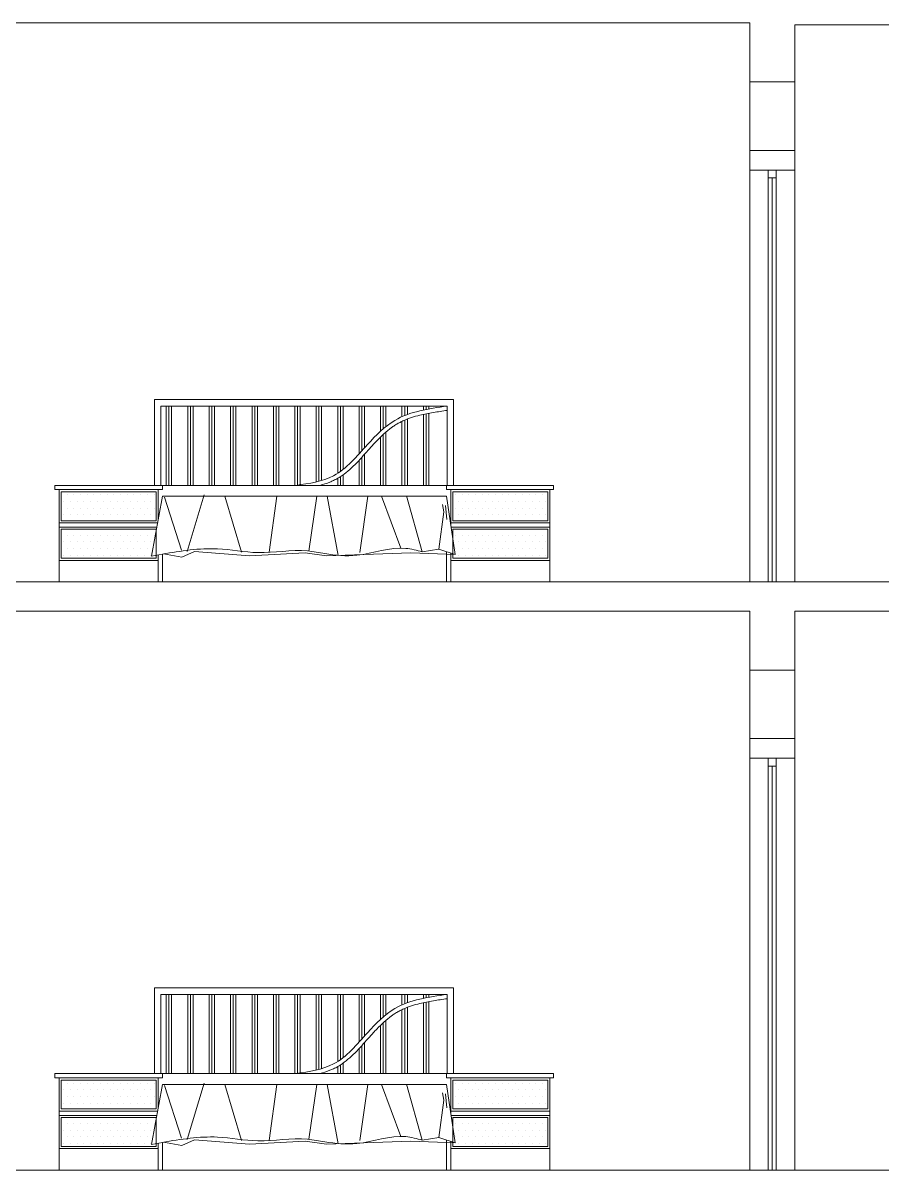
# Model space of a CAD drawing. Header units: inches. Extents: x 1090 to 1325, y 2 to 154.
# Drawn here: x 1121.83 to 1126.21, y 107.43 to 113.28 of the extents above; entities that cross this region are included whole.
import ezdxf

# ---------------------------------------------------------------- set-up
doc = ezdxf.new("R2010")
doc.units = ezdxf.units.IN
doc.header["$MEASUREMENT"] = 0
doc.layers.add('FUR', color=250, linetype='Continuous', lineweight=9)
doc.layers.add('walls', color=250, linetype='Continuous', lineweight=18)

msp = doc.modelspace()

# ---------------------------------------------------------------- linework, layer by layer
at = {"layer": 'FUR'}
for p, q in [((1125.6304, 112.5262), (1125.6304, 110.4262)), ((1125.6704, 112.5262), (1125.6304, 112.5262)), ((1125.6304, 112.5262), (1125.6304, 112.4862)), ((1125.6704, 112.5262), (1125.6704, 110.4262)), ((1125.6704, 112.4862), (1125.6704, 112.5262)), ((1125.6304, 112.4862), (1125.6704, 112.4862)), ((1125.6504, 112.4862), (1125.6504, 110.4262)), ((1124.0252, 111.3551), (1122.4997, 111.3551)), ((1122.4997, 110.918), (1122.4997, 111.3551)), ((1124.0252, 110.918), (1124.0252, 111.3551)), ((1123.9924, 111.3223), (1122.5325, 111.3223)), ((1122.5325, 110.918), (1122.5325, 111.3223)), ((1122.5601, 110.918), (1122.5601, 111.3223)), ((1122.5737, 110.918), (1122.5737, 111.3223)), ((1122.5874, 110.918), (1122.5874, 111.3223)), ((1122.6693, 110.918), (1122.6693, 111.3223)), ((1122.683, 110.918), (1122.683, 111.3223)), ((1122.6967, 110.918), (1122.6967, 111.3223)), ((1122.7786, 110.918), (1122.7786, 111.3223)), ((1122.7923, 110.918), (1122.7923, 111.3223)), ((1122.8059, 110.918), (1122.8059, 111.3223)), ((1122.8879, 110.918), (1122.8879, 111.3223)), ((1122.9015, 110.918), (1122.9015, 111.3223)), ((1122.9152, 110.918), (1122.9152, 111.3223)), ((1122.9972, 110.918), (1122.9972, 111.3223)), ((1123.0108, 110.918), (1123.0108, 111.3223)), ((1123.0245, 110.918), (1123.0245, 111.3223)), ((1123.1064, 110.918), (1123.1064, 111.3223)), ((1123.1201, 110.918), (1123.1201, 111.3223)), ((1123.1338, 110.918), (1123.1338, 111.3223)), ((1123.2157, 110.918), (1123.2157, 111.3223)), ((1123.2294, 110.918), (1123.2294, 111.3223)), ((1123.243, 110.918), (1123.243, 111.3223)), ((1123.325, 110.936), (1123.325, 111.3223)), ((1123.3387, 110.9394), (1123.3387, 111.3223)), ((1123.3523, 110.9432), (1123.3523, 111.3223)), ((1123.4343, 110.9796), (1123.4343, 111.3223)), ((1123.4479, 110.9889), (1123.4479, 111.3223)), ((1123.4616, 110.9991), (1123.4616, 111.3223)), ((1123.5435, 111.0785), (1123.5435, 111.3223)), ((1123.5572, 111.0937), (1123.5572, 111.3223)), ((1123.5709, 111.109), (1123.5709, 111.3223)), ((1123.6528, 111.1946), (1123.6528, 111.3223)), ((1123.6665, 111.2068), (1123.6665, 111.3223)), ((1123.6801, 111.2181), (1123.6801, 111.3223)), ((1123.7621, 111.2684), (1123.7621, 111.3223)), ((1123.7758, 111.2742), (1123.7758, 111.3223)), ((1123.7894, 111.2794), (1123.7894, 111.3223)), ((1123.8714, 111.3023), (1123.8714, 111.3223)), ((1123.8714, 110.918), (1123.8714, 111.2799)), ((1123.885, 111.3051), (1123.885, 111.3223)), ((1123.885, 110.918), (1123.885, 111.2828)), ((1123.8987, 111.3077), (1123.8987, 111.3223)), ((1123.8987, 110.918), (1123.8987, 111.2854)), ((1123.9924, 110.918), (1123.9924, 111.3223)), ((1123.7621, 110.918), (1123.7621, 111.2444)), ((1123.7758, 110.918), (1123.7758, 111.2506)), ((1123.7894, 110.918), (1123.7894, 111.2561)), ((1123.6528, 110.918), (1123.6528, 111.1645)), ((1123.6665, 110.918), (1123.6665, 111.1775)), ((1123.6801, 110.918), (1123.6801, 111.1897)), ((1123.5435, 110.918), (1123.5435, 111.0462)), ((1123.5572, 110.918), (1123.5572, 111.061)), ((1123.5709, 110.918), (1123.5709, 111.0762)), ((1122.5408, 110.918), (1121.9917, 110.918)), ((1121.9917, 110.918), (1122.5408, 110.918)), ((1121.9917, 110.918), (1121.9917, 110.8961)), ((1122.1982, 110.918), (1122.4023, 110.918)), ((1123.9888, 110.918), (1122.5325, 110.918)), ((1122.5408, 110.918), (1122.5408, 110.8961)), ((1123.3523, 110.918), (1123.3523, 110.9204)), ((1123.4343, 110.918), (1123.4343, 110.954)), ((1123.4479, 110.918), (1123.4479, 110.9624)), ((1123.4616, 110.918), (1123.4616, 110.9718)), ((1123.9888, 110.918), (1124.5351, 110.918)), ((1124.5351, 110.918), (1123.9888, 110.918)), ((1123.9888, 110.918), (1123.9888, 110.8961)), ((1124.1599, 110.918), (1124.364, 110.918)), ((1124.5351, 110.918), (1124.5351, 110.8961)), ((1122.5408, 110.8961), (1121.9917, 110.8961)), ((1122.0135, 110.8961), (1122.0135, 110.4262)), ((1122.0244, 110.7376), (1122.0244, 110.8852)), ((1122.0244, 110.8852), (1122.508, 110.8852)), ((1122.5408, 110.8633), (1122.4846, 110.5567)), ((1122.508, 110.8852), (1122.508, 110.7376)), ((1122.5189, 110.8961), (1122.5189, 110.7437)), ((1123.9888, 110.8633), (1122.5408, 110.8633)), ((1122.7535, 110.8693), (1122.6669, 110.5813)), ((1122.9437, 110.5771), (1122.8591, 110.8633)), ((1123.124, 110.8633), (1123.0853, 110.5766)), ((1123.3279, 110.8633), (1123.287, 110.5829)), ((1123.436, 110.5606), (1123.381, 110.8633)), ((1123.5468, 110.5763), (1123.5875, 110.8633)), ((1123.6571, 110.8633), (1123.7554, 110.5977)), ((1123.8654, 110.579), (1123.7846, 110.8638)), ((1124.5351, 110.8961), (1123.9888, 110.8961)), ((1123.9888, 110.8633), (1124.0334, 110.5657)), ((1124.0106, 110.8961), (1124.0106, 110.7176)), ((1124.0215, 110.7376), (1124.0215, 110.8852)), ((1124.0215, 110.8852), (1124.5051, 110.8852)), ((1124.5051, 110.8852), (1124.5051, 110.7376)), ((1124.516, 110.8961), (1124.516, 110.4262)), ((1122.6376, 110.5883), (1122.551, 110.8574)), ((1123.9694, 110.8199), (1123.9763, 110.783)), ((1123.9902, 110.7437), (1123.9833, 110.8153)), ((1123.9763, 110.783), (1123.9494, 110.5922)), ((1122.5158, 110.7267), (1122.0135, 110.7267)), ((1122.5118, 110.7049), (1122.0135, 110.7049)), ((1122.508, 110.7376), (1122.0244, 110.7376)), ((1122.0244, 110.5464), (1122.0244, 110.6939)), ((1122.0244, 110.6939), (1122.508, 110.6939)), ((1122.508, 110.6939), (1122.508, 110.5464)), ((1124.516, 110.7267), (1124.0106, 110.7267)), ((1124.516, 110.7049), (1124.0106, 110.7049)), ((1124.5051, 110.7376), (1124.0215, 110.7376)), ((1124.0215, 110.5464), (1124.0215, 110.6939)), ((1124.0215, 110.6939), (1124.5051, 110.6939)), ((1124.5051, 110.6939), (1124.5051, 110.5464)), ((1122.4846, 110.5567), (1122.5408, 110.5674)), ((1122.5408, 110.5674), (1122.5408, 110.4262)), ((1122.5408, 110.5674), (1122.5408, 110.4262)), ((1122.5408, 110.5674), (1122.5408, 110.4262)), ((1122.6396, 110.5512), (1122.5462, 110.5683)), ((1122.7042, 110.581), (1122.6396, 110.5512)), ((1122.9848, 110.5586), (1122.7042, 110.581)), ((1123.2679, 110.5735), (1122.9848, 110.5586)), ((1123.3772, 110.5586), (1123.2679, 110.5735)), ((1123.8068, 110.5735), (1123.3772, 110.5586)), ((1124.0334, 110.5657), (1123.8068, 110.5735)), ((1123.9494, 110.5922), (1123.8654, 110.579)), ((1124.0334, 110.5657), (1123.9494, 110.5922)), ((1123.9888, 110.5798), (1123.9888, 110.4262)), ((1123.9888, 110.5798), (1123.9888, 110.4262)), ((1123.9888, 110.5798), (1123.9888, 110.4262)), ((1124.0106, 110.5729), (1124.0106, 110.4262)), ((1122.5189, 110.5355), (1122.0135, 110.5355)), ((1122.508, 110.5464), (1122.0244, 110.5464)), ((1122.5189, 110.5632), (1122.5189, 110.4262)), ((1124.516, 110.5355), (1124.0106, 110.5355)), ((1124.5051, 110.5464), (1124.0215, 110.5464)), ((1125.6304, 109.5262), (1125.6304, 107.4262)), ((1125.6704, 109.5262), (1125.6304, 109.5262)), ((1125.6304, 109.5262), (1125.6304, 109.4862)), ((1125.6704, 109.5262), (1125.6704, 107.4262)), ((1125.6704, 109.4862), (1125.6704, 109.5262)), ((1125.6304, 109.4862), (1125.6704, 109.4862)), ((1125.6504, 109.4862), (1125.6504, 107.4262)), ((1124.0252, 108.3551), (1122.4997, 108.3551)), ((1122.4997, 107.918), (1122.4997, 108.3551)), ((1124.0252, 107.918), (1124.0252, 108.3551)), ((1123.9924, 108.3223), (1122.5325, 108.3223)), ((1122.5325, 107.918), (1122.5325, 108.3223)), ((1122.5601, 107.918), (1122.5601, 108.3223)), ((1122.5737, 107.918), (1122.5737, 108.3223)), ((1122.5874, 107.918), (1122.5874, 108.3223)), ((1122.6693, 107.918), (1122.6693, 108.3223)), ((1122.683, 107.918), (1122.683, 108.3223)), ((1122.6967, 107.918), (1122.6967, 108.3223)), ((1122.7786, 107.918), (1122.7786, 108.3223)), ((1122.7923, 107.918), (1122.7923, 108.3223)), ((1122.8059, 107.918), (1122.8059, 108.3223)), ((1122.8879, 107.918), (1122.8879, 108.3223)), ((1122.9015, 107.918), (1122.9015, 108.3223)), ((1122.9152, 107.918), (1122.9152, 108.3223)), ((1122.9972, 107.918), (1122.9972, 108.3223)), ((1123.0108, 107.918), (1123.0108, 108.3223)), ((1123.0245, 107.918), (1123.0245, 108.3223)), ((1123.1064, 107.918), (1123.1064, 108.3223)), ((1123.1201, 107.918), (1123.1201, 108.3223)), ((1123.1338, 107.918), (1123.1338, 108.3223)), ((1123.2157, 107.918), (1123.2157, 108.3223)), ((1123.2294, 107.918), (1123.2294, 108.3223)), ((1123.243, 107.918), (1123.243, 108.3223)), ((1123.325, 107.936), (1123.325, 108.3223)), ((1123.3387, 107.9394), (1123.3387, 108.3223)), ((1123.3523, 107.9432), (1123.3523, 108.3223)), ((1123.4343, 107.9796), (1123.4343, 108.3223)), ((1123.4479, 107.9889), (1123.4479, 108.3223)), ((1123.4616, 107.9991), (1123.4616, 108.3223)), ((1123.5435, 108.0785), (1123.5435, 108.3223)), ((1123.5572, 108.0937), (1123.5572, 108.3223)), ((1123.5709, 108.109), (1123.5709, 108.3223)), ((1123.6528, 108.1946), (1123.6528, 108.3223)), ((1123.6665, 108.2068), (1123.6665, 108.3223)), ((1123.6801, 108.2181), (1123.6801, 108.3223)), ((1123.7621, 108.2684), (1123.7621, 108.3223)), ((1123.7758, 108.2742), (1123.7758, 108.3223)), ((1123.7894, 108.2794), (1123.7894, 108.3223)), ((1123.8714, 108.3023), (1123.8714, 108.3223)), ((1123.885, 108.3051), (1123.885, 108.3223)), ((1123.8987, 108.3077), (1123.8987, 108.3223)), ((1123.8987, 107.918), (1123.8987, 108.2854)), ((1123.9924, 107.918), (1123.9924, 108.3223)), ((1123.7621, 107.918), (1123.7621, 108.2444)), ((1123.7758, 107.918), (1123.7758, 108.2506)), ((1123.7894, 107.918), (1123.7894, 108.2561)), ((1123.8714, 107.918), (1123.8714, 108.2799)), ((1123.885, 107.918), (1123.885, 108.2828)), ((1123.6665, 107.918), (1123.6665, 108.1775)), ((1123.6801, 107.918), (1123.6801, 108.1897)), ((1123.6528, 107.918), (1123.6528, 108.1645)), ((1123.5572, 107.918), (1123.5572, 108.061)), ((1123.5709, 107.918), (1123.5709, 108.0762)), ((1123.5435, 107.918), (1123.5435, 108.0462)), ((1123.4343, 107.918), (1123.4343, 107.954)), ((1123.4479, 107.918), (1123.4479, 107.9624)), ((1123.4616, 107.918), (1123.4616, 107.9718)), ((1122.5408, 107.918), (1121.9917, 107.918)), ((1121.9917, 107.918), (1122.5408, 107.918)), ((1121.9917, 107.918), (1121.9917, 107.8961)), ((1122.5408, 107.8961), (1121.9917, 107.8961)), ((1122.0135, 107.8961), (1122.0135, 107.4262)), ((1122.0244, 107.7376), (1122.0244, 107.8852)), ((1122.0244, 107.8852), (1122.508, 107.8852)), ((1122.1982, 107.918), (1122.4023, 107.918)), ((1122.508, 107.8852), (1122.508, 107.7376)), ((1122.5189, 107.8961), (1122.5189, 107.7437)), ((1123.9888, 107.918), (1122.5325, 107.918)), ((1122.5408, 107.918), (1122.5408, 107.8961)), ((1123.3523, 107.918), (1123.3523, 107.9204)), ((1123.9888, 107.918), (1124.5351, 107.918)), ((1124.5351, 107.918), (1123.9888, 107.918)), ((1123.9888, 107.918), (1123.9888, 107.8961)), ((1124.5351, 107.8961), (1123.9888, 107.8961)), ((1124.0106, 107.8961), (1124.0106, 107.7176)), ((1124.0215, 107.7376), (1124.0215, 107.8852)), ((1124.0215, 107.8852), (1124.5051, 107.8852)), ((1124.1599, 107.918), (1124.364, 107.918)), ((1124.5051, 107.8852), (1124.5051, 107.7376)), ((1124.516, 107.8961), (1124.516, 107.4262)), ((1124.5351, 107.918), (1124.5351, 107.8961)), ((1122.5408, 107.8633), (1122.4846, 107.5567)), ((1123.9888, 107.8633), (1122.5408, 107.8633)), ((1122.6376, 107.5883), (1122.551, 107.8574)), ((1122.7535, 107.8693), (1122.6669, 107.5813)), ((1122.9437, 107.5771), (1122.8591, 107.8633)), ((1123.124, 107.8633), (1123.0853, 107.5766)), ((1123.3279, 107.8633), (1123.287, 107.5829)), ((1123.436, 107.5606), (1123.381, 107.8633)), ((1123.5468, 107.5763), (1123.5875, 107.8633)), ((1123.6571, 107.8633), (1123.7554, 107.5977)), ((1123.8654, 107.579), (1123.7846, 107.8638)), ((1123.9694, 107.8199), (1123.9763, 107.783)), ((1123.9888, 107.8633), (1124.0334, 107.5657)), ((1123.9763, 107.783), (1123.9494, 107.5922)), ((1123.9902, 107.7437), (1123.9833, 107.8153)), ((1122.5158, 107.7267), (1122.0135, 107.7267)), ((1122.5118, 107.7049), (1122.0135, 107.7049)), ((1122.508, 107.7376), (1122.0244, 107.7376)), ((1124.516, 107.7267), (1124.0106, 107.7267)), ((1124.516, 107.7049), (1124.0106, 107.7049)), ((1124.5051, 107.7376), (1124.0215, 107.7376)), ((1122.0244, 107.5464), (1122.0244, 107.6939)), ((1122.0244, 107.6939), (1122.508, 107.6939)), ((1122.508, 107.6939), (1122.508, 107.5464)), ((1124.0215, 107.5464), (1124.0215, 107.6939)), ((1124.0215, 107.6939), (1124.5051, 107.6939)), ((1124.5051, 107.6939), (1124.5051, 107.5464)), ((1123.9494, 107.5922), (1123.8654, 107.579)), ((1124.0334, 107.5657), (1123.9494, 107.5922)), ((1122.5189, 107.5355), (1122.0135, 107.5355)), ((1122.508, 107.5464), (1122.0244, 107.5464)), ((1122.4846, 107.5567), (1122.5408, 107.5674)), ((1122.5189, 107.5632), (1122.5189, 107.4262)), ((1122.5408, 107.5674), (1122.5408, 107.4262)), ((1122.5408, 107.5674), (1122.5408, 107.4262)), ((1122.5408, 107.5674), (1122.5408, 107.4262)), ((1122.6396, 107.5512), (1122.5462, 107.5683)), ((1122.7042, 107.581), (1122.6396, 107.5512)), ((1122.9848, 107.5586), (1122.7042, 107.581)), ((1123.2679, 107.5735), (1122.9848, 107.5586)), ((1123.3772, 107.5586), (1123.2679, 107.5735)), ((1123.8068, 107.5735), (1123.3772, 107.5586)), ((1124.0334, 107.5657), (1123.8068, 107.5735)), ((1123.9888, 107.5798), (1123.9888, 107.4262)), ((1123.9888, 107.5798), (1123.9888, 107.4262)), ((1123.9888, 107.5798), (1123.9888, 107.4262)), ((1124.0106, 107.5729), (1124.0106, 107.4262)), ((1124.516, 107.5355), (1124.0106, 107.5355)), ((1124.5051, 107.5464), (1124.0215, 107.5464))]:
    msp.add_line(p, q, dxfattribs=at)
at = {"layer": 'FUR', "linetype": 'Continuous'}
for p, q in [((1122.0538, 110.8694), (1122.0538, 110.8694)), ((1122.0879, 110.8694), (1122.0879, 110.8694)), ((1122.1221, 110.8694), (1122.1221, 110.8694)), ((1122.1562, 110.8694), (1122.1562, 110.8694)), ((1122.1904, 110.8694), (1122.1904, 110.8694)), ((1122.2245, 110.8694), (1122.2245, 110.8694)), ((1122.2587, 110.8694), (1122.2587, 110.8694)), ((1122.2928, 110.8694), (1122.2928, 110.8694)), ((1122.327, 110.8694), (1122.327, 110.8694)), ((1122.3611, 110.8694), (1122.3611, 110.8694)), ((1122.3953, 110.8694), (1122.3953, 110.8694)), ((1122.4294, 110.8694), (1122.4294, 110.8694)), ((1122.4636, 110.8694), (1122.4636, 110.8694)), ((1122.4977, 110.8694), (1122.4977, 110.8694)), ((1124.0344, 110.8694), (1124.0344, 110.8694)), ((1124.0686, 110.8694), (1124.0686, 110.8694)), ((1124.1027, 110.8694), (1124.1027, 110.8694)), ((1124.1369, 110.8694), (1124.1369, 110.8694)), ((1124.171, 110.8694), (1124.171, 110.8694)), ((1124.2052, 110.8694), (1124.2052, 110.8694)), ((1124.2393, 110.8694), (1124.2393, 110.8694)), ((1124.2735, 110.8694), (1124.2735, 110.8694)), ((1124.3076, 110.8694), (1124.3076, 110.8694)), ((1124.3418, 110.8694), (1124.3418, 110.8694)), ((1124.3759, 110.8694), (1124.3759, 110.8694)), ((1124.41, 110.8694), (1124.41, 110.8694)), ((1124.4442, 110.8694), (1124.4442, 110.8694)), ((1124.4783, 110.8694), (1124.4783, 110.8694)), ((1122.0367, 110.8352), (1122.0367, 110.8352)), ((1122.0538, 110.8011), (1122.0538, 110.8011)), ((1122.0708, 110.8352), (1122.0708, 110.8352)), ((1122.0879, 110.8011), (1122.0879, 110.8011)), ((1122.105, 110.8352), (1122.105, 110.8352)), ((1122.1221, 110.8011), (1122.1221, 110.8011)), ((1122.1391, 110.8352), (1122.1391, 110.8352)), ((1122.1562, 110.8011), (1122.1562, 110.8011)), ((1122.1733, 110.8352), (1122.1733, 110.8352)), ((1122.1904, 110.8011), (1122.1904, 110.8011)), ((1122.2074, 110.8352), (1122.2074, 110.8352)), ((1122.2245, 110.8011), (1122.2245, 110.8011)), ((1122.2416, 110.8352), (1122.2416, 110.8352)), ((1122.2587, 110.8011), (1122.2587, 110.8011)), ((1122.2757, 110.8352), (1122.2757, 110.8352)), ((1122.2928, 110.8011), (1122.2928, 110.8011)), ((1122.3099, 110.8352), (1122.3099, 110.8352)), ((1122.327, 110.8011), (1122.327, 110.8011)), ((1122.344, 110.8352), (1122.344, 110.8352)), ((1122.3611, 110.8011), (1122.3611, 110.8011)), ((1122.3782, 110.8352), (1122.3782, 110.8352)), ((1122.3953, 110.8011), (1122.3953, 110.8011)), ((1122.4123, 110.8352), (1122.4123, 110.8352)), ((1122.4294, 110.8011), (1122.4294, 110.8011)), ((1122.4465, 110.8352), (1122.4465, 110.8352)), ((1122.4636, 110.8011), (1122.4636, 110.8011)), ((1122.4806, 110.8352), (1122.4806, 110.8352)), ((1122.4977, 110.8011), (1122.4977, 110.8011)), ((1124.0344, 110.8011), (1124.0344, 110.8011)), ((1124.0515, 110.8352), (1124.0515, 110.8352)), ((1124.0686, 110.8011), (1124.0686, 110.8011)), ((1124.0856, 110.8352), (1124.0856, 110.8352)), ((1124.1027, 110.8011), (1124.1027, 110.8011)), ((1124.1198, 110.8352), (1124.1198, 110.8352)), ((1124.1369, 110.8011), (1124.1369, 110.8011)), ((1124.1539, 110.8352), (1124.1539, 110.8352)), ((1124.171, 110.8011), (1124.171, 110.8011)), ((1124.1881, 110.8352), (1124.1881, 110.8352)), ((1124.2052, 110.8011), (1124.2052, 110.8011)), ((1124.2222, 110.8352), (1124.2222, 110.8352)), ((1124.2393, 110.8011), (1124.2393, 110.8011)), ((1124.2564, 110.8352), (1124.2564, 110.8352)), ((1124.2735, 110.8011), (1124.2735, 110.8011)), ((1124.2905, 110.8352), (1124.2905, 110.8352)), ((1124.3076, 110.8011), (1124.3076, 110.8011)), ((1124.3247, 110.8352), (1124.3247, 110.8352)), ((1124.3418, 110.8011), (1124.3418, 110.8011)), ((1124.3588, 110.8352), (1124.3588, 110.8352)), ((1124.3759, 110.8011), (1124.3759, 110.8011)), ((1124.393, 110.8352), (1124.393, 110.8352)), ((1124.41, 110.8011), (1124.41, 110.8011)), ((1124.4271, 110.8352), (1124.4271, 110.8352)), ((1124.4442, 110.8011), (1124.4442, 110.8011)), ((1124.4613, 110.8352), (1124.4613, 110.8352)), ((1124.4783, 110.8011), (1124.4783, 110.8011)), ((1124.4954, 110.8352), (1124.4954, 110.8352)), ((1122.0367, 110.7669), (1122.0367, 110.7669)), ((1122.0708, 110.7669), (1122.0708, 110.7669)), ((1122.105, 110.7669), (1122.105, 110.7669)), ((1122.1391, 110.7669), (1122.1391, 110.7669)), ((1122.1733, 110.7669), (1122.1733, 110.7669)), ((1122.2074, 110.7669), (1122.2074, 110.7669)), ((1122.2416, 110.7669), (1122.2416, 110.7669)), ((1122.2757, 110.7669), (1122.2757, 110.7669)), ((1122.3099, 110.7669), (1122.3099, 110.7669)), ((1122.344, 110.7669), (1122.344, 110.7669)), ((1122.3782, 110.7669), (1122.3782, 110.7669)), ((1122.4123, 110.7669), (1122.4123, 110.7669)), ((1122.4465, 110.7669), (1122.4465, 110.7669)), ((1122.4806, 110.7669), (1122.4806, 110.7669)), ((1124.0515, 110.7669), (1124.0515, 110.7669)), ((1124.0856, 110.7669), (1124.0856, 110.7669)), ((1124.1198, 110.7669), (1124.1198, 110.7669)), ((1124.1539, 110.7669), (1124.1539, 110.7669)), ((1124.1881, 110.7669), (1124.1881, 110.7669)), ((1124.2222, 110.7669), (1124.2222, 110.7669)), ((1124.2564, 110.7669), (1124.2564, 110.7669)), ((1124.2905, 110.7669), (1124.2905, 110.7669)), ((1124.3247, 110.7669), (1124.3247, 110.7669)), ((1124.3588, 110.7669), (1124.3588, 110.7669)), ((1124.393, 110.7669), (1124.393, 110.7669)), ((1124.4271, 110.7669), (1124.4271, 110.7669)), ((1124.4613, 110.7669), (1124.4613, 110.7669)), ((1124.4954, 110.7669), (1124.4954, 110.7669)), ((1122.0367, 110.6303), (1122.0367, 110.6303)), ((1122.0538, 110.6645), (1122.0538, 110.6645)), ((1122.0708, 110.6303), (1122.0708, 110.6303)), ((1122.0879, 110.6645), (1122.0879, 110.6645)), ((1122.105, 110.6303), (1122.105, 110.6303)), ((1122.1221, 110.6645), (1122.1221, 110.6645)), ((1122.1391, 110.6303), (1122.1391, 110.6303)), ((1122.1562, 110.6645), (1122.1562, 110.6645)), ((1122.1733, 110.6303), (1122.1733, 110.6303)), ((1122.1904, 110.6645), (1122.1904, 110.6645)), ((1122.2074, 110.6303), (1122.2074, 110.6303)), ((1122.2245, 110.6645), (1122.2245, 110.6645)), ((1122.2416, 110.6303), (1122.2416, 110.6303)), ((1122.2587, 110.6645), (1122.2587, 110.6645)), ((1122.2757, 110.6303), (1122.2757, 110.6303)), ((1122.2928, 110.6645), (1122.2928, 110.6645)), ((1122.3099, 110.6303), (1122.3099, 110.6303)), ((1122.327, 110.6645), (1122.327, 110.6645)), ((1122.344, 110.6303), (1122.344, 110.6303)), ((1122.3611, 110.6645), (1122.3611, 110.6645)), ((1122.3782, 110.6303), (1122.3782, 110.6303)), ((1122.3953, 110.6645), (1122.3953, 110.6645)), ((1122.4123, 110.6303), (1122.4123, 110.6303)), ((1122.4294, 110.6645), (1122.4294, 110.6645)), ((1122.4465, 110.6303), (1122.4465, 110.6303)), ((1122.4636, 110.6645), (1122.4636, 110.6645)), ((1122.4806, 110.6303), (1122.4806, 110.6303)), ((1122.4977, 110.6645), (1122.4977, 110.6645)), ((1124.0344, 110.6645), (1124.0344, 110.6645)), ((1124.0515, 110.6303), (1124.0515, 110.6303)), ((1124.0686, 110.6645), (1124.0686, 110.6645)), ((1124.0856, 110.6303), (1124.0856, 110.6303)), ((1124.1027, 110.6645), (1124.1027, 110.6645)), ((1124.1198, 110.6303), (1124.1198, 110.6303)), ((1124.1369, 110.6645), (1124.1369, 110.6645)), ((1124.1539, 110.6303), (1124.1539, 110.6303)), ((1124.171, 110.6645), (1124.171, 110.6645)), ((1124.1881, 110.6303), (1124.1881, 110.6303)), ((1124.2052, 110.6645), (1124.2052, 110.6645)), ((1124.2222, 110.6303), (1124.2222, 110.6303)), ((1124.2393, 110.6645), (1124.2393, 110.6645)), ((1124.2564, 110.6303), (1124.2564, 110.6303)), ((1124.2735, 110.6645), (1124.2735, 110.6645)), ((1124.2905, 110.6303), (1124.2905, 110.6303)), ((1124.3076, 110.6645), (1124.3076, 110.6645)), ((1124.3247, 110.6303), (1124.3247, 110.6303)), ((1124.3418, 110.6645), (1124.3418, 110.6645)), ((1124.3588, 110.6303), (1124.3588, 110.6303)), ((1124.3759, 110.6645), (1124.3759, 110.6645)), ((1124.393, 110.6303), (1124.393, 110.6303)), ((1124.41, 110.6645), (1124.41, 110.6645)), ((1124.4271, 110.6303), (1124.4271, 110.6303)), ((1124.4442, 110.6645), (1124.4442, 110.6645)), ((1124.4613, 110.6303), (1124.4613, 110.6303)), ((1124.4783, 110.6645), (1124.4783, 110.6645)), ((1124.4954, 110.6303), (1124.4954, 110.6303)), ((1122.0538, 110.5962), (1122.0538, 110.5962)), ((1122.0879, 110.5962), (1122.0879, 110.5962)), ((1122.1221, 110.5962), (1122.1221, 110.5962)), ((1122.1562, 110.5962), (1122.1562, 110.5962)), ((1122.1904, 110.5962), (1122.1904, 110.5962)), ((1122.2245, 110.5962), (1122.2245, 110.5962)), ((1122.2587, 110.5962), (1122.2587, 110.5962)), ((1122.2928, 110.5962), (1122.2928, 110.5962)), ((1122.327, 110.5962), (1122.327, 110.5962)), ((1122.3611, 110.5962), (1122.3611, 110.5962)), ((1122.3953, 110.5962), (1122.3953, 110.5962)), ((1122.4294, 110.5962), (1122.4294, 110.5962)), ((1122.4636, 110.5962), (1122.4636, 110.5962)), ((1124.0344, 110.5962), (1124.0344, 110.5962)), ((1124.0686, 110.5962), (1124.0686, 110.5962)), ((1124.1027, 110.5962), (1124.1027, 110.5962)), ((1124.1369, 110.5962), (1124.1369, 110.5962)), ((1124.171, 110.5962), (1124.171, 110.5962)), ((1124.2052, 110.5962), (1124.2052, 110.5962)), ((1124.2393, 110.5962), (1124.2393, 110.5962)), ((1124.2735, 110.5962), (1124.2735, 110.5962)), ((1124.3076, 110.5962), (1124.3076, 110.5962)), ((1124.3418, 110.5962), (1124.3418, 110.5962)), ((1124.3759, 110.5962), (1124.3759, 110.5962)), ((1124.41, 110.5962), (1124.41, 110.5962)), ((1124.4442, 110.5962), (1124.4442, 110.5962)), ((1124.4783, 110.5962), (1124.4783, 110.5962)), ((1122.0367, 110.562), (1122.0367, 110.562)), ((1122.0708, 110.562), (1122.0708, 110.562)), ((1122.105, 110.562), (1122.105, 110.562)), ((1122.1391, 110.562), (1122.1391, 110.562)), ((1122.1733, 110.562), (1122.1733, 110.562)), ((1122.2074, 110.562), (1122.2074, 110.562)), ((1122.2416, 110.562), (1122.2416, 110.562)), ((1122.2757, 110.562), (1122.2757, 110.562)), ((1122.3099, 110.562), (1122.3099, 110.562)), ((1122.344, 110.562), (1122.344, 110.562)), ((1122.3782, 110.562), (1122.3782, 110.562)), ((1122.4123, 110.562), (1122.4123, 110.562)), ((1122.4465, 110.562), (1122.4465, 110.562)), ((1122.4806, 110.562), (1122.4806, 110.562)), ((1124.0515, 110.562), (1124.0515, 110.562)), ((1124.0856, 110.562), (1124.0856, 110.562)), ((1124.1198, 110.562), (1124.1198, 110.562)), ((1124.1539, 110.562), (1124.1539, 110.562)), ((1124.1881, 110.562), (1124.1881, 110.562)), ((1124.2222, 110.562), (1124.2222, 110.562)), ((1124.2564, 110.562), (1124.2564, 110.562)), ((1124.2905, 110.562), (1124.2905, 110.562)), ((1124.3247, 110.562), (1124.3247, 110.562)), ((1124.3588, 110.562), (1124.3588, 110.562)), ((1124.393, 110.562), (1124.393, 110.562)), ((1124.4271, 110.562), (1124.4271, 110.562)), ((1124.4613, 110.562), (1124.4613, 110.562)), ((1124.4954, 110.562), (1124.4954, 110.562)), ((1122.0367, 107.8352), (1122.0367, 107.8352)), ((1122.0538, 107.8694), (1122.0538, 107.8694)), ((1122.0708, 107.8352), (1122.0708, 107.8352)), ((1122.0879, 107.8694), (1122.0879, 107.8694)), ((1122.105, 107.8352), (1122.105, 107.8352)), ((1122.1221, 107.8694), (1122.1221, 107.8694)), ((1122.1391, 107.8352), (1122.1391, 107.8352)), ((1122.1562, 107.8694), (1122.1562, 107.8694)), ((1122.1733, 107.8352), (1122.1733, 107.8352)), ((1122.1904, 107.8694), (1122.1904, 107.8694)), ((1122.2074, 107.8352), (1122.2074, 107.8352)), ((1122.2245, 107.8694), (1122.2245, 107.8694)), ((1122.2416, 107.8352), (1122.2416, 107.8352)), ((1122.2587, 107.8694), (1122.2587, 107.8694)), ((1122.2757, 107.8352), (1122.2757, 107.8352)), ((1122.2928, 107.8694), (1122.2928, 107.8694)), ((1122.3099, 107.8352), (1122.3099, 107.8352)), ((1122.327, 107.8694), (1122.327, 107.8694)), ((1122.344, 107.8352), (1122.344, 107.8352)), ((1122.3611, 107.8694), (1122.3611, 107.8694)), ((1122.3782, 107.8352), (1122.3782, 107.8352)), ((1122.3953, 107.8694), (1122.3953, 107.8694)), ((1122.4123, 107.8352), (1122.4123, 107.8352)), ((1122.4294, 107.8694), (1122.4294, 107.8694)), ((1122.4465, 107.8352), (1122.4465, 107.8352)), ((1122.4636, 107.8694), (1122.4636, 107.8694)), ((1122.4806, 107.8352), (1122.4806, 107.8352)), ((1122.4977, 107.8694), (1122.4977, 107.8694)), ((1124.0344, 107.8694), (1124.0344, 107.8694)), ((1124.0515, 107.8352), (1124.0515, 107.8352)), ((1124.0686, 107.8694), (1124.0686, 107.8694)), ((1124.0856, 107.8352), (1124.0856, 107.8352)), ((1124.1027, 107.8694), (1124.1027, 107.8694)), ((1124.1198, 107.8352), (1124.1198, 107.8352)), ((1124.1369, 107.8694), (1124.1369, 107.8694)), ((1124.1539, 107.8352), (1124.1539, 107.8352)), ((1124.171, 107.8694), (1124.171, 107.8694)), ((1124.1881, 107.8352), (1124.1881, 107.8352)), ((1124.2052, 107.8694), (1124.2052, 107.8694)), ((1124.2222, 107.8352), (1124.2222, 107.8352)), ((1124.2393, 107.8694), (1124.2393, 107.8694)), ((1124.2564, 107.8352), (1124.2564, 107.8352)), ((1124.2735, 107.8694), (1124.2735, 107.8694)), ((1124.2905, 107.8352), (1124.2905, 107.8352)), ((1124.3076, 107.8694), (1124.3076, 107.8694)), ((1124.3247, 107.8352), (1124.3247, 107.8352)), ((1124.3418, 107.8694), (1124.3418, 107.8694)), ((1124.3588, 107.8352), (1124.3588, 107.8352)), ((1124.3759, 107.8694), (1124.3759, 107.8694)), ((1124.393, 107.8352), (1124.393, 107.8352)), ((1124.41, 107.8694), (1124.41, 107.8694)), ((1124.4271, 107.8352), (1124.4271, 107.8352)), ((1124.4442, 107.8694), (1124.4442, 107.8694)), ((1124.4613, 107.8352), (1124.4613, 107.8352)), ((1124.4783, 107.8694), (1124.4783, 107.8694)), ((1124.4954, 107.8352), (1124.4954, 107.8352)), ((1122.0367, 107.7669), (1122.0367, 107.7669)), ((1122.0538, 107.8011), (1122.0538, 107.8011)), ((1122.0708, 107.7669), (1122.0708, 107.7669)), ((1122.0879, 107.8011), (1122.0879, 107.8011)), ((1122.105, 107.7669), (1122.105, 107.7669)), ((1122.1221, 107.8011), (1122.1221, 107.8011)), ((1122.1391, 107.7669), (1122.1391, 107.7669)), ((1122.1562, 107.8011), (1122.1562, 107.8011)), ((1122.1733, 107.7669), (1122.1733, 107.7669)), ((1122.1904, 107.8011), (1122.1904, 107.8011)), ((1122.2074, 107.7669), (1122.2074, 107.7669)), ((1122.2245, 107.8011), (1122.2245, 107.8011)), ((1122.2416, 107.7669), (1122.2416, 107.7669)), ((1122.2587, 107.8011), (1122.2587, 107.8011)), ((1122.2757, 107.7669), (1122.2757, 107.7669)), ((1122.2928, 107.8011), (1122.2928, 107.8011)), ((1122.3099, 107.7669), (1122.3099, 107.7669)), ((1122.327, 107.8011), (1122.327, 107.8011)), ((1122.344, 107.7669), (1122.344, 107.7669)), ((1122.3611, 107.8011), (1122.3611, 107.8011)), ((1122.3782, 107.7669), (1122.3782, 107.7669)), ((1122.3953, 107.8011), (1122.3953, 107.8011)), ((1122.4123, 107.7669), (1122.4123, 107.7669)), ((1122.4294, 107.8011), (1122.4294, 107.8011)), ((1122.4465, 107.7669), (1122.4465, 107.7669)), ((1122.4636, 107.8011), (1122.4636, 107.8011)), ((1122.4806, 107.7669), (1122.4806, 107.7669)), ((1122.4977, 107.8011), (1122.4977, 107.8011)), ((1124.0344, 107.8011), (1124.0344, 107.8011)), ((1124.0515, 107.7669), (1124.0515, 107.7669)), ((1124.0686, 107.8011), (1124.0686, 107.8011)), ((1124.0856, 107.7669), (1124.0856, 107.7669)), ((1124.1027, 107.8011), (1124.1027, 107.8011)), ((1124.1198, 107.7669), (1124.1198, 107.7669)), ((1124.1369, 107.8011), (1124.1369, 107.8011)), ((1124.1539, 107.7669), (1124.1539, 107.7669)), ((1124.171, 107.8011), (1124.171, 107.8011)), ((1124.1881, 107.7669), (1124.1881, 107.7669)), ((1124.2052, 107.8011), (1124.2052, 107.8011)), ((1124.2222, 107.7669), (1124.2222, 107.7669)), ((1124.2393, 107.8011), (1124.2393, 107.8011)), ((1124.2564, 107.7669), (1124.2564, 107.7669)), ((1124.2735, 107.8011), (1124.2735, 107.8011)), ((1124.2905, 107.7669), (1124.2905, 107.7669)), ((1124.3076, 107.8011), (1124.3076, 107.8011)), ((1124.3247, 107.7669), (1124.3247, 107.7669)), ((1124.3418, 107.8011), (1124.3418, 107.8011)), ((1124.3588, 107.7669), (1124.3588, 107.7669)), ((1124.3759, 107.8011), (1124.3759, 107.8011)), ((1124.393, 107.7669), (1124.393, 107.7669)), ((1124.41, 107.8011), (1124.41, 107.8011)), ((1124.4271, 107.7669), (1124.4271, 107.7669)), ((1124.4442, 107.8011), (1124.4442, 107.8011)), ((1124.4613, 107.7669), (1124.4613, 107.7669)), ((1124.4783, 107.8011), (1124.4783, 107.8011)), ((1124.4954, 107.7669), (1124.4954, 107.7669)), ((1122.0538, 107.6645), (1122.0538, 107.6645)), ((1122.0879, 107.6645), (1122.0879, 107.6645)), ((1122.1221, 107.6645), (1122.1221, 107.6645)), ((1122.1562, 107.6645), (1122.1562, 107.6645)), ((1122.1904, 107.6645), (1122.1904, 107.6645)), ((1122.2245, 107.6645), (1122.2245, 107.6645)), ((1122.2587, 107.6645), (1122.2587, 107.6645)), ((1122.2928, 107.6645), (1122.2928, 107.6645)), ((1122.327, 107.6645), (1122.327, 107.6645)), ((1122.3611, 107.6645), (1122.3611, 107.6645)), ((1122.3953, 107.6645), (1122.3953, 107.6645)), ((1122.4294, 107.6645), (1122.4294, 107.6645)), ((1122.4636, 107.6645), (1122.4636, 107.6645)), ((1122.4977, 107.6645), (1122.4977, 107.6645)), ((1124.0344, 107.6645), (1124.0344, 107.6645)), ((1124.0686, 107.6645), (1124.0686, 107.6645)), ((1124.1027, 107.6645), (1124.1027, 107.6645)), ((1124.1369, 107.6645), (1124.1369, 107.6645)), ((1124.171, 107.6645), (1124.171, 107.6645)), ((1124.2052, 107.6645), (1124.2052, 107.6645)), ((1124.2393, 107.6645), (1124.2393, 107.6645)), ((1124.2735, 107.6645), (1124.2735, 107.6645)), ((1124.3076, 107.6645), (1124.3076, 107.6645)), ((1124.3418, 107.6645), (1124.3418, 107.6645)), ((1124.3759, 107.6645), (1124.3759, 107.6645)), ((1124.41, 107.6645), (1124.41, 107.6645)), ((1124.4442, 107.6645), (1124.4442, 107.6645)), ((1124.4783, 107.6645), (1124.4783, 107.6645)), ((1122.0367, 107.6303), (1122.0367, 107.6303)), ((1122.0538, 107.5962), (1122.0538, 107.5962)), ((1122.0708, 107.6303), (1122.0708, 107.6303)), ((1122.0879, 107.5962), (1122.0879, 107.5962)), ((1122.105, 107.6303), (1122.105, 107.6303)), ((1122.1221, 107.5962), (1122.1221, 107.5962)), ((1122.1391, 107.6303), (1122.1391, 107.6303)), ((1122.1562, 107.5962), (1122.1562, 107.5962)), ((1122.1733, 107.6303), (1122.1733, 107.6303)), ((1122.1904, 107.5962), (1122.1904, 107.5962)), ((1122.2074, 107.6303), (1122.2074, 107.6303)), ((1122.2245, 107.5962), (1122.2245, 107.5962)), ((1122.2416, 107.6303), (1122.2416, 107.6303)), ((1122.2587, 107.5962), (1122.2587, 107.5962)), ((1122.2757, 107.6303), (1122.2757, 107.6303)), ((1122.2928, 107.5962), (1122.2928, 107.5962)), ((1122.3099, 107.6303), (1122.3099, 107.6303)), ((1122.327, 107.5962), (1122.327, 107.5962)), ((1122.344, 107.6303), (1122.344, 107.6303)), ((1122.3611, 107.5962), (1122.3611, 107.5962)), ((1122.3782, 107.6303), (1122.3782, 107.6303)), ((1122.3953, 107.5962), (1122.3953, 107.5962)), ((1122.4123, 107.6303), (1122.4123, 107.6303)), ((1122.4294, 107.5962), (1122.4294, 107.5962)), ((1122.4465, 107.6303), (1122.4465, 107.6303)), ((1122.4636, 107.5962), (1122.4636, 107.5962)), ((1122.4806, 107.6303), (1122.4806, 107.6303)), ((1124.0344, 107.5962), (1124.0344, 107.5962)), ((1124.0515, 107.6303), (1124.0515, 107.6303)), ((1124.0686, 107.5962), (1124.0686, 107.5962)), ((1124.0856, 107.6303), (1124.0856, 107.6303)), ((1124.1027, 107.5962), (1124.1027, 107.5962)), ((1124.1198, 107.6303), (1124.1198, 107.6303)), ((1124.1369, 107.5962), (1124.1369, 107.5962)), ((1124.1539, 107.6303), (1124.1539, 107.6303)), ((1124.171, 107.5962), (1124.171, 107.5962)), ((1124.1881, 107.6303), (1124.1881, 107.6303)), ((1124.2052, 107.5962), (1124.2052, 107.5962)), ((1124.2222, 107.6303), (1124.2222, 107.6303)), ((1124.2393, 107.5962), (1124.2393, 107.5962)), ((1124.2564, 107.6303), (1124.2564, 107.6303)), ((1124.2735, 107.5962), (1124.2735, 107.5962)), ((1124.2905, 107.6303), (1124.2905, 107.6303)), ((1124.3076, 107.5962), (1124.3076, 107.5962)), ((1124.3247, 107.6303), (1124.3247, 107.6303)), ((1124.3418, 107.5962), (1124.3418, 107.5962)), ((1124.3588, 107.6303), (1124.3588, 107.6303)), ((1124.3759, 107.5962), (1124.3759, 107.5962)), ((1124.393, 107.6303), (1124.393, 107.6303)), ((1124.41, 107.5962), (1124.41, 107.5962)), ((1124.4271, 107.6303), (1124.4271, 107.6303)), ((1124.4442, 107.5962), (1124.4442, 107.5962)), ((1124.4613, 107.6303), (1124.4613, 107.6303)), ((1124.4783, 107.5962), (1124.4783, 107.5962)), ((1124.4954, 107.6303), (1124.4954, 107.6303)), ((1122.0367, 107.562), (1122.0367, 107.562)), ((1122.0708, 107.562), (1122.0708, 107.562)), ((1122.105, 107.562), (1122.105, 107.562)), ((1122.1391, 107.562), (1122.1391, 107.562)), ((1122.1733, 107.562), (1122.1733, 107.562)), ((1122.2074, 107.562), (1122.2074, 107.562)), ((1122.2416, 107.562), (1122.2416, 107.562)), ((1122.2757, 107.562), (1122.2757, 107.562)), ((1122.3099, 107.562), (1122.3099, 107.562)), ((1122.344, 107.562), (1122.344, 107.562)), ((1122.3782, 107.562), (1122.3782, 107.562)), ((1122.4123, 107.562), (1122.4123, 107.562)), ((1122.4465, 107.562), (1122.4465, 107.562)), ((1122.4806, 107.562), (1122.4806, 107.562)), ((1124.0515, 107.562), (1124.0515, 107.562)), ((1124.0856, 107.562), (1124.0856, 107.562)), ((1124.1198, 107.562), (1124.1198, 107.562)), ((1124.1539, 107.562), (1124.1539, 107.562)), ((1124.1881, 107.562), (1124.1881, 107.562)), ((1124.2222, 107.562), (1124.2222, 107.562)), ((1124.2564, 107.562), (1124.2564, 107.562)), ((1124.2905, 107.562), (1124.2905, 107.562)), ((1124.3247, 107.562), (1124.3247, 107.562)), ((1124.3588, 107.562), (1124.3588, 107.562)), ((1124.393, 107.562), (1124.393, 107.562)), ((1124.4271, 107.562), (1124.4271, 107.562)), ((1124.4613, 107.562), (1124.4613, 107.562)), ((1124.4954, 107.562), (1124.4954, 107.562))]:
    msp.add_line(p, q, dxfattribs=at)
at = {"layer": 'FUR'}
for points, knots in [([(1123.2212, 110.918), (1123.2889, 110.9277), (1123.4368, 110.9491), (1123.5732, 111.1166), (1123.7393, 111.2862), (1123.8976, 111.3088), (1123.9924, 111.3223)], [0, 0, 0, 0, 0.1982273, 0.4334269, 0.6191016, 0.8958814, 0.8958814, 0.8958814, 0.8958814]), ([(1123.3432, 110.918), (1123.3607, 110.9225), (1123.378, 110.928), (1123.4007, 110.9372), (1123.4067, 110.9398), (1123.4164, 110.9444), (1123.4203, 110.9463), (1123.4279, 110.9504), (1123.4317, 110.9525), (1123.4428, 110.959), (1123.45, 110.9637), (1123.4705, 110.9779), (1123.4833, 110.9882), (1123.5079, 111.01), (1123.5197, 111.0215), (1123.5427, 111.0451), (1123.5539, 111.0573), (1123.5758, 111.0817), (1123.5867, 111.0939), (1123.6035, 111.1127), (1123.6094, 111.1193), (1123.6214, 111.1323), (1123.6274, 111.1387), (1123.6455, 111.1575), (1123.6577, 111.1696), (1123.6827, 111.1922), (1123.6954, 111.2028), (1123.7136, 111.2161), (1123.7188, 111.2196), (1123.7273, 111.2252), (1123.7306, 111.2272), (1123.7369, 111.2311), (1123.7399, 111.2328), (1123.746, 111.2362), (1123.749, 111.2378), (1123.7583, 111.2426), (1123.7646, 111.2456), (1123.7838, 111.2542), (1123.7971, 111.2592), (1123.8245, 111.2682), (1123.8385, 111.2721), (1123.8754, 111.2812), (1123.8986, 111.2856), (1123.9453, 111.2935), (1123.9688, 111.2968), (1123.9924, 111.3002)], [106.065128, 106.065128, 106.065128, 106.065128, 153.762664, 153.762664, 170.784031, 170.784031, 182.10195, 182.10195, 193.41987, 193.41987, 216.055708, 216.055708, 259.471686, 259.471686, 302.887663, 302.887663, 346.30364, 346.30364, 389.719617, 389.719617, 413.64469, 413.64469, 437.569763, 437.569763, 485.419909, 485.419909, 533.270054, 533.270054, 551.790738, 551.790738, 563.60358, 563.60358, 574.03723, 574.03723, 584.47088, 584.47088, 605.33818, 605.33818, 647.07278, 647.07278, 688.807381, 688.807381, 753.844059, 753.844059, 817.084312, 817.084312, 817.084312, 817.084312]), ([(1123.8654, 110.579), (1123.8375, 110.5865), (1123.7276, 110.6161), (1123.5621, 110.5473), (1123.3931, 110.5644), (1123.2267, 110.5971), (1123.042, 110.5594), (1122.7964, 110.6102), (1122.6344, 110.5831), (1122.5408, 110.5674)], [0, 0, 0, 0, 0.0858, 0.337369, 0.501113, 0.590481, 0.844506, 1.050733, 1.332441, 1.332441, 1.332441, 1.332441]), ([(1123.2212, 107.918), (1123.2889, 107.9277), (1123.4368, 107.9491), (1123.5732, 108.1166), (1123.7393, 108.2862), (1123.8976, 108.3088), (1123.9924, 108.3223)], [0, 0, 0, 0, 0.1982273, 0.4334269, 0.6191016, 0.8958814, 0.8958814, 0.8958814, 0.8958814]), ([(1123.3432, 107.918), (1123.3607, 107.9225), (1123.378, 107.928), (1123.4007, 107.9372), (1123.4067, 107.9398), (1123.4164, 107.9444), (1123.4203, 107.9463), (1123.4279, 107.9504), (1123.4317, 107.9525), (1123.4428, 107.959), (1123.45, 107.9637), (1123.4705, 107.9779), (1123.4833, 107.9882), (1123.5079, 108.01), (1123.5197, 108.0215), (1123.5427, 108.0451), (1123.5539, 108.0573), (1123.5758, 108.0817), (1123.5867, 108.0939), (1123.6035, 108.1127), (1123.6094, 108.1193), (1123.6214, 108.1323), (1123.6274, 108.1387), (1123.6455, 108.1575), (1123.6577, 108.1696), (1123.6827, 108.1922), (1123.6954, 108.2028), (1123.7136, 108.2161), (1123.7188, 108.2196), (1123.7273, 108.2252), (1123.7306, 108.2272), (1123.7369, 108.2311), (1123.7399, 108.2328), (1123.746, 108.2362), (1123.749, 108.2378), (1123.7583, 108.2426), (1123.7646, 108.2456), (1123.7838, 108.2542), (1123.7971, 108.2592), (1123.8245, 108.2682), (1123.8385, 108.2721), (1123.8754, 108.2812), (1123.8986, 108.2856), (1123.9453, 108.2935), (1123.9688, 108.2968), (1123.9924, 108.3002)], [106.065128, 106.065128, 106.065128, 106.065128, 153.762664, 153.762664, 170.784031, 170.784031, 182.10195, 182.10195, 193.41987, 193.41987, 216.055708, 216.055708, 259.471686, 259.471686, 302.887663, 302.887663, 346.30364, 346.30364, 389.719617, 389.719617, 413.64469, 413.64469, 437.569763, 437.569763, 485.419909, 485.419909, 533.270054, 533.270054, 551.790738, 551.790738, 563.60358, 563.60358, 574.03723, 574.03723, 584.47088, 584.47088, 605.33818, 605.33818, 647.07278, 647.07278, 688.807381, 688.807381, 753.844059, 753.844059, 817.084312, 817.084312, 817.084312, 817.084312]), ([(1123.8654, 107.579), (1123.8375, 107.5865), (1123.7276, 107.6161), (1123.5621, 107.5473), (1123.3931, 107.5644), (1123.2267, 107.5971), (1123.042, 107.5594), (1122.7964, 107.6102), (1122.6344, 107.5831), (1122.5408, 107.5674)], [0, 0, 0, 0, 0.0858, 0.337369, 0.501113, 0.590481, 0.844506, 1.050733, 1.332441, 1.332441, 1.332441, 1.332441])]:
    msp.add_open_spline(points, degree=3, knots=knots, dxfattribs=at)
at = {"layer": 'walls'}
for p, q in [((1125.5354, 113.2762), (1121.1382, 113.2762)), ((1125.5354, 113.2762), (1125.5354, 110.4262)), ((1125.7654, 110.4262), (1125.7654, 113.2662)), ((1127.1172, 113.2662), (1125.7654, 113.2662)), ((1125.5354, 112.9762), (1125.7654, 112.9762)), ((1125.5354, 112.6262), (1125.7654, 112.6262)), ((1125.5354, 112.5262), (1125.7654, 112.5262)), ((1125.7654, 110.4262), (1114.8782, 110.4262)), ((1125.7654, 110.4262), (1127.1172, 110.4262)), ((1125.5354, 110.2762), (1121.1382, 110.2762)), ((1125.5354, 110.2762), (1125.5354, 107.4262)), ((1125.7654, 107.4262), (1125.7654, 110.2762)), ((1127.1172, 110.2762), (1125.7654, 110.2762)), ((1125.5354, 109.9762), (1125.7654, 109.9762)), ((1125.5354, 109.6262), (1125.7654, 109.6262)), ((1125.5354, 109.5262), (1125.7654, 109.5262)), ((1127.1172, 107.4262), (1109.5832, 107.4262))]:
    msp.add_line(p, q, dxfattribs=at)

doc.saveas('drawing.dxf')
